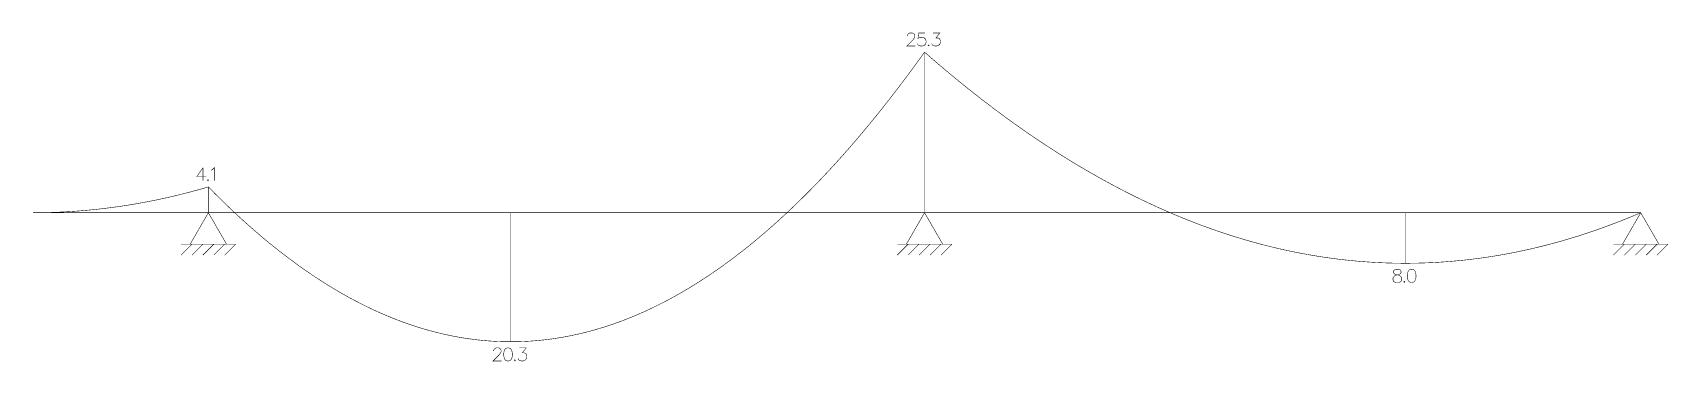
# Model space of a CAD drawing. Extents: x 1216 to 13607, y 2752 to 5245.
import ezdxf

# ---------------------------------------------------------------- set-up
doc = ezdxf.new("R2010")
doc.units = 0

msp = doc.modelspace()

# ---------------------------------------------------------------- linework, layer by layer
at = {"color": 10, "linetype": 'CONTINUOUS', "const_width": 4}
for points in [[(7842.345962, 5219.459741), (7842.345962, 5224.187779), (7847.073877, 5233.643854), (7851.801791, 5238.371892), (7861.25762, 5243.09993), (7880.169278, 5243.09993), (7889.625107, 5238.371892), (7894.353021, 5233.643854), (7899.080936, 5224.187779), (7899.080936, 5214.731703), (7894.353021, 5205.275627), (7884.897192, 5191.091514), (7837.618048, 5143.811136), (7903.80885, 5143.811136)], [(7974.727567, 5243.09993), (7927.448423, 5243.09993), (7922.720508, 5200.547589), (7927.448423, 5205.275627), (7941.632166, 5210.003665), (7955.815909, 5210.003665), (7969.999653, 5205.275627), (7979.455482, 5195.819552), (7984.183396, 5181.635438), (7984.183396, 5172.179363), (7979.455482, 5157.995249), (7969.999653, 5148.539173), (7955.815909, 5143.811136), (7941.632166, 5143.811136), (7927.448423, 5148.539173), (7922.720508, 5153.267211), (7917.992594, 5162.723287)], [(8036.190455, 5243.09993), (8088.197514, 5243.09993), (8059.830028, 5205.275627), (8074.013771, 5205.275627), (8083.4696, 5200.547589), (8088.197514, 5195.819552), (8092.925429, 5181.635438), (8092.925429, 5172.179363), (8088.197514, 5157.995249), (8078.741685, 5148.539173), (8064.557942, 5143.811136), (8050.374199, 5143.811136), (8036.190455, 5148.539173), (8031.462541, 5153.267211), (8026.734626, 5162.723287)], [(8003.095054, 5153.267211), (7998.36714, 5148.539173), (8003.095054, 5143.811136), (8007.822968, 5148.539173), (8003.095054, 5153.267211)], [(2506.540189, 4220.76942), (2459.261044, 4154.57689), (2530.179761, 4154.57689)], [(2506.540189, 4220.76942), (2506.540189, 4121.480626)], [(2568.003077, 4201.857269), (2577.458906, 4206.585306), (2591.642649, 4220.76942), (2591.642649, 4121.480626)], [(2544.363505, 4130.936701), (2539.63559, 4126.208664), (2544.363505, 4121.480626), (2549.091419, 4126.208664), (2544.363505, 4130.936701)], [(11544.576638, 3449.747248), (11530.392894, 3445.01921), (11525.66498, 3435.563135), (11525.66498, 3426.107059), (11530.392894, 3416.650983), (11539.848723, 3411.922945), (11558.760381, 3407.194908), (11572.944124, 3402.46687), (11582.399953, 3393.010794), (11587.127868, 3383.554719), (11587.127868, 3369.370605), (11582.399953, 3359.914529), (11577.672039, 3355.186492), (11563.488296, 3350.458454), (11544.576638, 3350.458454), (11530.392894, 3355.186492), (11525.66498, 3359.914529), (11520.937065, 3369.370605), (11520.937065, 3383.554719), (11525.66498, 3393.010794), (11535.120809, 3402.46687), (11549.304552, 3407.194908), (11568.21621, 3411.922945), (11577.672039, 3416.650983), (11582.399953, 3426.107059), (11582.399953, 3435.563135), (11577.672039, 3445.01921), (11563.488296, 3449.747248), (11544.576638, 3449.747248)], [(11606.039526, 3359.914529), (11601.311611, 3355.186492), (11606.039526, 3350.458454), (11610.76744, 3355.186492), (11606.039526, 3359.914529)], [(11658.046585, 3449.747248), (11643.862841, 3445.01921), (11634.407012, 3430.835097), (11629.679098, 3407.194908), (11629.679098, 3393.010794), (11634.407012, 3369.370605), (11643.862841, 3355.186492), (11658.046585, 3350.458454), (11667.502414, 3350.458454), (11681.686157, 3355.186492), (11691.141986, 3369.370605), (11695.869901, 3393.010794), (11695.869901, 3407.194908), (11691.141986, 3430.835097), (11681.686157, 3445.01921), (11667.502414, 3449.747248), (11658.046585, 3449.747248)], [(4708.285189, 2830.688351), (4708.285189, 2835.416389), (4713.013103, 2844.872465), (4717.741018, 2849.600503), (4727.196847, 2854.32854), (4746.108505, 2854.32854), (4755.564333, 2849.600503), (4760.292248, 2844.872465), (4765.020162, 2835.416389), (4765.020162, 2825.960313), (4760.292248, 2816.504238), (4750.836419, 2802.320124), (4703.557274, 2755.039746), (4769.748077, 2755.039746)], [(4812.299307, 2854.32854), (4798.115564, 2849.600503), (4788.659735, 2835.416389), (4783.93182, 2811.7762), (4783.93182, 2797.592087), (4788.659735, 2773.951898), (4798.115564, 2759.767784), (4812.299307, 2755.039746), (4821.755136, 2755.039746), (4835.938879, 2759.767784), (4845.394708, 2773.951898), (4850.122623, 2797.592087), (4850.122623, 2811.7762), (4845.394708, 2835.416389), (4835.938879, 2849.600503), (4821.755136, 2854.32854), (4812.299307, 2854.32854)], [(4902.129682, 2854.32854), (4954.136741, 2854.32854), (4925.769254, 2816.504238), (4939.952997, 2816.504238), (4949.408826, 2811.7762), (4954.136741, 2807.048162), (4958.864655, 2792.864049), (4958.864655, 2783.407973), (4954.136741, 2769.22386), (4944.680912, 2759.767784), (4930.497169, 2755.039746), (4916.313425, 2755.039746), (4902.129682, 2759.767784), (4897.401767, 2764.495822), (4892.673853, 2773.951898)], [(4869.034281, 2764.495822), (4864.306366, 2759.767784), (4869.034281, 2755.039746), (4873.762195, 2759.767784), (4869.034281, 2764.495822)]]:
    msp.add_lwpolyline(points, dxfattribs=at)
at = {"color": 170, "linetype": 'CONTINUOUS', "const_width": 4}
for points in [[(2546.727462, 4075.145855), (2572.080902, 4049.301234), (2597.434342, 4023.744142), (2622.787782, 3998.474579), (2648.141222, 3973.492545), (2673.494662, 3948.798041), (2698.848102, 3924.391066), (2724.201542, 3900.27162), (2749.554981, 3876.439704), (2774.908421, 3852.895317), (2800.261861, 3829.638459), (2825.615301, 3806.66913), (2850.968741, 3783.987331), (2876.322181, 3761.59306), (2901.675621, 3739.48632), (2927.029061, 3717.667108), (2952.382501, 3696.135426), (2977.735941, 3674.891273), (3003.089381, 3653.934649), (3028.442821, 3633.265554), (3053.796261, 3612.883989), (3079.149701, 3592.789953), (3104.503141, 3572.983446), (3129.856581, 3553.464469), (3155.210021, 3534.23302), (3180.563461, 3515.289101), (3205.9169, 3496.632712), (3231.27034, 3478.263851), (3256.62378, 3460.18252), (3281.97722, 3442.388718), (3307.33066, 3424.882445), (3332.6841, 3407.663702), (3358.03754, 3390.732488), (3383.39098, 3374.088803), (3408.74442, 3357.732647), (3434.09786, 3341.664021), (3459.4513, 3325.882924), (3484.80474, 3310.389356), (3510.15818, 3295.183318), (3535.51162, 3280.264808), (3560.86506, 3265.633828), (3586.2185, 3251.290378), (3611.57194, 3237.234456), (3636.92538, 3223.466064), (3662.278819, 3209.985201), (3687.632259, 3196.791867), (3712.985699, 3183.886063), (3738.339139, 3171.267788), (3763.692579, 3158.937042), (3789.046019, 3146.893825), (3814.399459, 3135.138138), (3839.752899, 3123.66998), (3865.106339, 3112.489351), (3890.459779, 3101.596252), (3915.813219, 3090.990681), (3941.166659, 3080.67264), (3966.520099, 3070.642128), (3991.873539, 3060.899146), (4017.226979, 3051.443693), (4042.580419, 3042.275769), (4067.933859, 3033.395374), (4093.287299, 3024.802509), (4118.640738, 3016.497172), (4143.994178, 3008.479366), (4169.347618, 3000.749088), (4194.701058, 2993.30634), (4220.054498, 2986.15112), (4245.407938, 2979.283431), (4270.761378, 2972.70327), (4296.114818, 2966.410639), (4321.468258, 2960.405537), (4346.821698, 2954.687964), (4372.175138, 2949.25792), (4397.528578, 2944.115406), (4422.882018, 2939.260421), (4448.235458, 2934.692965), (4473.588898, 2930.413039), (4498.942338, 2926.420642), (4524.295778, 2922.715774), (4549.649218, 2919.298435), (4575.002657, 2916.168626), (4600.356097, 2913.326345), (4625.709537, 2910.771595), (4651.062977, 2908.504373), (4676.416417, 2906.524681), (4701.769857, 2904.832517), (4727.123297, 2903.427884), (4752.476737, 2902.310779), (4777.830177, 2901.481204), (4803.183617, 2900.939158), (4828.537057, 2900.684641), (4853.890497, 2900.717654), (4879.243937, 2901.038195), (4904.597377, 2901.646266), (4929.950817, 2902.541867), (4955.304257, 2903.724996), (4980.657697, 2905.195655), (5006.011137, 2906.953843), (5031.364576, 2908.99956), (5056.718016, 2911.332807), (5082.071456, 2913.953583), (5107.424896, 2916.861888), (5132.778336, 2920.057723), (5158.131776, 2923.541086), (5183.485216, 2927.311979), (5208.838656, 2931.370401), (5234.192096, 2935.716353), (5259.545536, 2940.349834), (5284.898976, 2945.270844), (5310.252416, 2950.479383), (5335.605856, 2955.975451), (5360.959296, 2961.759049), (5386.312736, 2967.830176), (5411.666176, 2974.188833), (5437.019616, 2980.835018), (5462.373055, 2987.768733), (5487.726495, 2994.989977), (5513.079935, 3002.498751), (5538.433375, 3010.295053), (5563.786815, 3018.378885), (5589.140255, 3026.750246), (5614.493695, 3035.409137), (5639.847135, 3044.355557), (5665.200575, 3053.589506), (5690.554015, 3063.110984), (5715.907455, 3072.919991), (5741.260895, 3083.016528), (5766.614335, 3093.400594), (5791.967775, 3104.072189), (5817.321215, 3115.031314), (5842.674655, 3126.277968), (5868.028095, 3137.812151), (5893.381535, 3149.633863), (5918.734974, 3161.743105), (5944.088414, 3174.139876), (5969.441854, 3186.824176), (5994.795294, 3199.796005), (6020.148734, 3213.055364), (6045.502174, 3226.602252), (6070.855614, 3240.436669), (6096.209054, 3254.558616), (6121.562494, 3268.968091), (6146.915934, 3283.665096), (6172.269374, 3298.649631), (6197.622814, 3313.921694), (6222.976254, 3329.481287), (6248.329694, 3345.328409), (6273.683134, 3361.46306), (6299.036574, 3377.885241), (6324.390014, 3394.594951), (6349.743454, 3411.59219), (6375.096893, 3428.876958), (6400.450333, 3446.449256), (6425.803773, 3464.309083), (6451.157213, 3482.456439), (6476.510653, 3500.891325), (6501.864093, 3519.613739), (6527.217533, 3538.623683), (6552.570973, 3557.921157), (6577.924413, 3577.506159), (6603.277853, 3597.378691), (6628.631293, 3617.538752), (6653.984733, 3637.986342), (6679.338173, 3658.721462), (6704.691613, 3679.744111), (6730.045053, 3701.054289), (6755.398493, 3722.651996), (6780.751933, 3744.537233), (6806.105373, 3766.709999), (6831.458812, 3789.170294), (6856.812252, 3811.918118), (6882.165692, 3834.953472), (6907.519132, 3858.276355), (6932.872572, 3881.886767), (6958.226012, 3905.784709), (6983.579452, 3929.970179), (7008.932892, 3954.443179), (7034.286332, 3979.203709), (7059.639772, 4004.251767), (7084.993212, 4029.587355), (7110.346652, 4055.210472), (7135.700092, 4081.121118), (7161.053532, 4107.319294), (7186.406972, 4133.804999), (7211.760412, 4160.578233), (7237.113852, 4187.638996), (7262.467292, 4214.987289), (7287.820731, 4242.623111), (7313.174171, 4270.546462), (7338.527611, 4298.757343), (7363.881051, 4327.255752), (7389.234491, 4356.041691), (7414.587931, 4385.11516), (7439.941371, 4414.476157), (7465.294811, 4444.124684), (7490.648251, 4474.06074), (7516.001691, 4504.284325), (7541.355131, 4534.79544), (7566.708571, 4565.594084), (7592.062011, 4596.680257), (7617.415451, 4628.053959), (7642.768891, 4659.715191), (7668.122331, 4691.663952), (7693.475771, 4723.900242), (7718.829211, 4756.424061), (7744.18265, 4789.23541), (7769.53609, 4822.334288), (7794.88953, 4855.720695), (7820.24297, 4889.394632), (7845.59641, 4923.356097), (7870.94985, 4957.605092), (7896.30329, 4992.141617), (7921.65673, 5026.96567), (7947.01017, 5062.077253), (7972.36361, 5097.476365)], [(7972.36361, 5097.476365), (7997.71705, 5075.264937), (8023.07049, 5053.208623), (8048.42393, 5031.307424), (8073.77737, 5009.561339), (8099.13081, 4987.970368), (8124.48425, 4966.534512), (8149.83769, 4945.253771), (8175.19113, 4924.128144), (8200.544569, 4903.157631), (8225.898009, 4882.342233), (8251.251449, 4861.68195), (8276.604889, 4841.176781), (8301.958329, 4820.826726), (8327.311769, 4800.631786), (8352.665209, 4780.59196), (8378.018649, 4760.707249), (8403.372089, 4740.977652), (8428.725529, 4721.40317), (8454.078969, 4701.983802), (8479.432409, 4682.719549), (8504.785849, 4663.61041), (8530.139289, 4644.656385), (8555.492729, 4625.857475), (8580.846169, 4607.21368), (8606.199609, 4588.724999), (8631.553049, 4570.391432), (8656.906488, 4552.21298), (8682.259928, 4534.189643), (8707.613368, 4516.32142), (8732.966808, 4498.608311), (8758.320248, 4481.050317), (8783.673688, 4463.647437), (8809.027128, 4446.399672), (8834.380568, 4429.307021), (8859.734008, 4412.369485), (8885.087448, 4395.587063), (8910.440888, 4378.959756), (8935.794328, 4362.487563), (8961.147768, 4346.170485), (8986.501208, 4330.008521), (9011.854648, 4314.001671), (9037.208088, 4298.149936), (9062.561528, 4282.453316), (9087.914968, 4266.91181), (9113.268407, 4251.525418), (9138.621847, 4236.294141), (9163.975287, 4221.217979), (9189.328727, 4206.296931), (9214.682167, 4191.530997), (9240.035607, 4176.920178), (9265.389047, 4162.464473), (9290.742487, 4148.163883), (9316.095927, 4134.018407), (9341.449367, 4120.028046), (9366.802807, 4106.192799), (9392.156247, 4092.512667), (9417.509687, 4078.987649), (9442.863127, 4065.617745), (9468.216567, 4052.402956), (9493.570007, 4039.343282), (9518.923447, 4026.438722), (9544.276886, 4013.689276), (9569.630326, 4001.094945), (9594.983766, 3988.655729), (9620.337206, 3976.371627), (9645.690646, 3964.242639), (9671.044086, 3952.268766), (9696.397526, 3940.450007), (9721.750966, 3928.786363), (9747.104406, 3917.277833), (9772.457846, 3905.924418), (9797.811286, 3894.726117), (9823.164726, 3883.682931), (9848.518166, 3872.794859), (9873.871606, 3862.061901), (9899.225046, 3851.484059), (9924.578486, 3841.06133), (9949.931926, 3830.793716), (9975.285366, 3820.681217), (10000.638805, 3810.723832), (10025.992245, 3800.921561), (10051.345685, 3791.274405), (10076.699125, 3781.782363), (10102.052565, 3772.445436), (10127.406005, 3763.263624), (10152.759445, 3754.236925), (10178.112885, 3745.365342), (10203.466325, 3736.648872), (10228.819765, 3728.087518), (10254.173205, 3719.681277), (10279.526645, 3711.430151), (10304.880085, 3703.33414), (10330.233525, 3695.393243), (10355.586965, 3687.607461), (10380.940405, 3679.976793), (10406.293845, 3672.501239), (10431.647285, 3665.1808), (10457.000724, 3658.015476), (10482.354164, 3651.005266), (10507.707604, 3644.15017), (10533.061044, 3637.450189), (10558.414484, 3630.905322), (10583.767924, 3624.51557), (10609.121364, 3618.280932), (10634.474804, 3612.201409), (10659.828244, 3606.277), (10685.181684, 3600.507706), (10710.535124, 3594.893526), (10735.888564, 3589.434461), (10761.242004, 3584.13051), (10786.595444, 3578.981674), (10811.948884, 3573.987952), (10837.302324, 3569.149344), (10862.655764, 3564.465851), (10888.009204, 3559.937473), (10913.362643, 3555.564209), (10938.716083, 3551.346059), (10964.069523, 3547.283024), (10989.422963, 3543.375103), (11014.776403, 3539.622297), (11040.129843, 3536.024606), (11065.483283, 3532.582028), (11090.836723, 3529.294566), (11116.190163, 3526.162217), (11141.543603, 3523.184984), (11166.897043, 3520.362864), (11192.250483, 3517.695859), (11217.603923, 3515.183969), (11242.957363, 3512.827193), (11268.310803, 3510.625532), (11293.664243, 3508.578985), (11319.017683, 3506.687552), (11344.371123, 3504.951234), (11369.724562, 3503.370031), (11395.078002, 3501.943941), (11420.431442, 3500.672967), (11445.784882, 3499.557107), (11471.138322, 3498.596361), (11496.491762, 3497.79073), (11521.845202, 3497.140213), (11547.198642, 3496.644811), (11572.552082, 3496.304523), (11597.905522, 3496.11935), (11623.258962, 3496.089291), (11648.612402, 3496.214347), (11673.965842, 3496.494517), (11699.319282, 3496.929801), (11724.672722, 3497.5202), (11750.026162, 3498.265714), (11775.379602, 3499.166342), (11800.733042, 3500.222084), (11826.086481, 3501.432941), (11851.439921, 3502.798913), (11876.793361, 3504.319999), (11902.146801, 3505.996199), (11927.500241, 3507.827514), (11952.853681, 3509.813943), (11978.207121, 3511.955487), (12003.560561, 3514.252145), (12028.914001, 3516.703918), (12054.267441, 3519.310805), (12079.620881, 3522.072807), (12104.974321, 3524.989923), (12130.327761, 3528.062153), (12155.681201, 3531.289498), (12181.034641, 3534.671958), (12206.388081, 3538.209532), (12231.741521, 3541.90222), (12257.094961, 3545.750023), (12282.4484, 3549.752941), (12307.80184, 3553.910973), (12333.15528, 3558.224119), (12358.50872, 3562.69238), (12383.86216, 3567.315755), (12409.2156, 3572.094245), (12434.56904, 3577.027849), (12459.92248, 3582.116568), (12485.27592, 3587.360401), (12510.62936, 3592.759349), (12535.9828, 3598.313411), (12561.33624, 3604.022588), (12586.68968, 3609.886879), (12612.04312, 3615.906284), (12637.39656, 3622.080804), (12662.75, 3628.410439), (12688.10344, 3634.895188), (12713.45688, 3641.535051), (12738.810319, 3648.330029), (12764.163759, 3655.280122), (12789.517199, 3662.385329), (12814.870639, 3669.64565), (12840.224079, 3677.061086), (12865.577519, 3684.631636), (12890.930959, 3692.357301), (12916.284399, 3700.23808), (12941.637839, 3708.273974), (12966.991279, 3716.464982), (12992.344719, 3724.811104), (13017.698159, 3733.312342), (13043.051599, 3741.968693), (13068.405039, 3750.780159), (13093.758479, 3759.74674), (13119.111919, 3768.868435), (13144.465359, 3778.145244), (13169.818799, 3787.577168), (13195.172238, 3797.164207), (13220.525678, 3806.906359), (13245.879118, 3816.803627), (13271.232558, 3826.856009), (13296.585998, 3837.063505), (13321.939438, 3847.426116), (13347.292878, 3857.943841), (13372.646318, 3868.616681), (13397.999758, 3879.444635)], [(7972.36361, 3879.444635), (7972.36361, 5097.476365)], [(2546.727462, 4075.145855), (2521.657137, 4067.830573), (2496.586812, 4060.654629), (2471.516487, 4053.618024), (2446.446162, 4046.720758), (2421.375837, 4039.96283), (2396.305512, 4033.344242), (2371.235188, 4026.864992), (2346.164863, 4020.52508), (2321.094538, 4014.324508), (2296.024213, 4008.263274), (2270.953888, 4002.341378), (2245.883563, 3996.558822), (2220.813238, 3990.915604), (2195.742913, 3985.411725), (2170.672588, 3980.047185), (2145.602263, 3974.821983), (2120.531939, 3969.73612), (2095.461614, 3964.789596), (2070.391289, 3959.98241), (2045.320964, 3955.314563), (2020.250639, 3950.786055), (1995.180314, 3946.396886), (1970.109989, 3942.147055), (1945.039664, 3938.036563), (1919.969339, 3934.06541), (1894.899014, 3930.233595), (1869.82869, 3926.541119), (1844.758365, 3922.987982), (1819.68804, 3919.574184), (1794.617715, 3916.299724), (1769.54739, 3913.164603), (1744.477065, 3910.168821), (1719.40674, 3907.312377), (1694.336415, 3904.595272), (1669.26609, 3902.017506), (1644.195765, 3899.579079), (1619.12544, 3897.27999), (1594.055116, 3895.12024), (1568.984791, 3893.099829), (1543.914466, 3891.218756), (1518.844141, 3889.477022), (1493.773816, 3887.874627), (1468.703491, 3886.41157), (1443.633166, 3885.087853), (1418.562841, 3883.903474), (1393.492516, 3882.858433), (1368.422191, 3881.952732), (1343.351867, 3881.186369), (1318.281542, 3880.559345), (1293.211217, 3880.071659), (1268.140892, 3879.723312), (1243.070567, 3879.514304), (1218.000242, 3879.444635)], [(2546.727462, 3879.444635), (2546.727462, 4075.145855)], [(1218.000242, 3879.444635), (1218.000242, 3879.444635)], [(4838.302837, 3879.444635), (4838.302837, 2900.663311)], [(11615.495355, 3879.444635), (11615.495355, 3496.082019)], [(13397.999758, 3879.444635), (13397.999758, 3879.444635)]]:
    msp.add_lwpolyline(points, dxfattribs=at)
at = {"color": 56, "linetype": 'CONTINUOUS', "const_width": 4}
for points in [[(2546.727462, 3879.444635), (1218.000242, 3879.444635)], [(2546.727462, 3879.444635), (7972.36361, 3879.444635)], [(7972.36361, 3879.444635), (13397.999758, 3879.444635)]]:
    msp.add_lwpolyline(points, dxfattribs=at)
at = {"color": 96, "linetype": 'CONTINUOUS', "const_width": 4}
for points in [[(2408.831336, 3640.593029), (2546.727462, 3879.444635), (2684.623588, 3640.593029)], [(7834.467484, 3640.593029), (7972.36361, 3879.444635), (8110.259736, 3640.593029)], [(13260.103632, 3640.593029), (13397.999758, 3879.444635), (13535.895884, 3640.593029)], [(2339.885341, 3640.593029), (2753.569583, 3640.593029)], [(2422.623844, 3640.593029), (2339.885341, 3557.852368)], [(2505.362347, 3640.593029), (2422.623844, 3557.852368)], [(2588.10085, 3640.593029), (2505.362347, 3557.852368)], [(2670.839353, 3640.593029), (2588.10085, 3557.852368)], [(2753.577857, 3640.593029), (2670.839353, 3557.852368)], [(7765.521489, 3640.593029), (8179.205731, 3640.593029)], [(7848.259992, 3640.593029), (7765.521489, 3557.852368)], [(7930.998495, 3640.593029), (7848.259992, 3557.852368)], [(8013.736998, 3640.593029), (7930.998495, 3557.852368)], [(8096.475502, 3640.593029), (8013.736998, 3557.852368)], [(8179.214005, 3640.593029), (8096.475502, 3557.852368)], [(13191.157637, 3640.593029), (13604.841879, 3640.593029)], [(13273.89614, 3640.593029), (13191.157637, 3557.852368)], [(13356.634643, 3640.593029), (13273.89614, 3557.852368)], [(13439.373146, 3640.593029), (13356.634643, 3557.852368)], [(13522.11165, 3640.593029), (13439.373146, 3557.852368)], [(13604.850153, 3640.593029), (13522.11165, 3557.852368)]]:
    msp.add_lwpolyline(points, dxfattribs=at)

doc.saveas('drawing.dxf')
